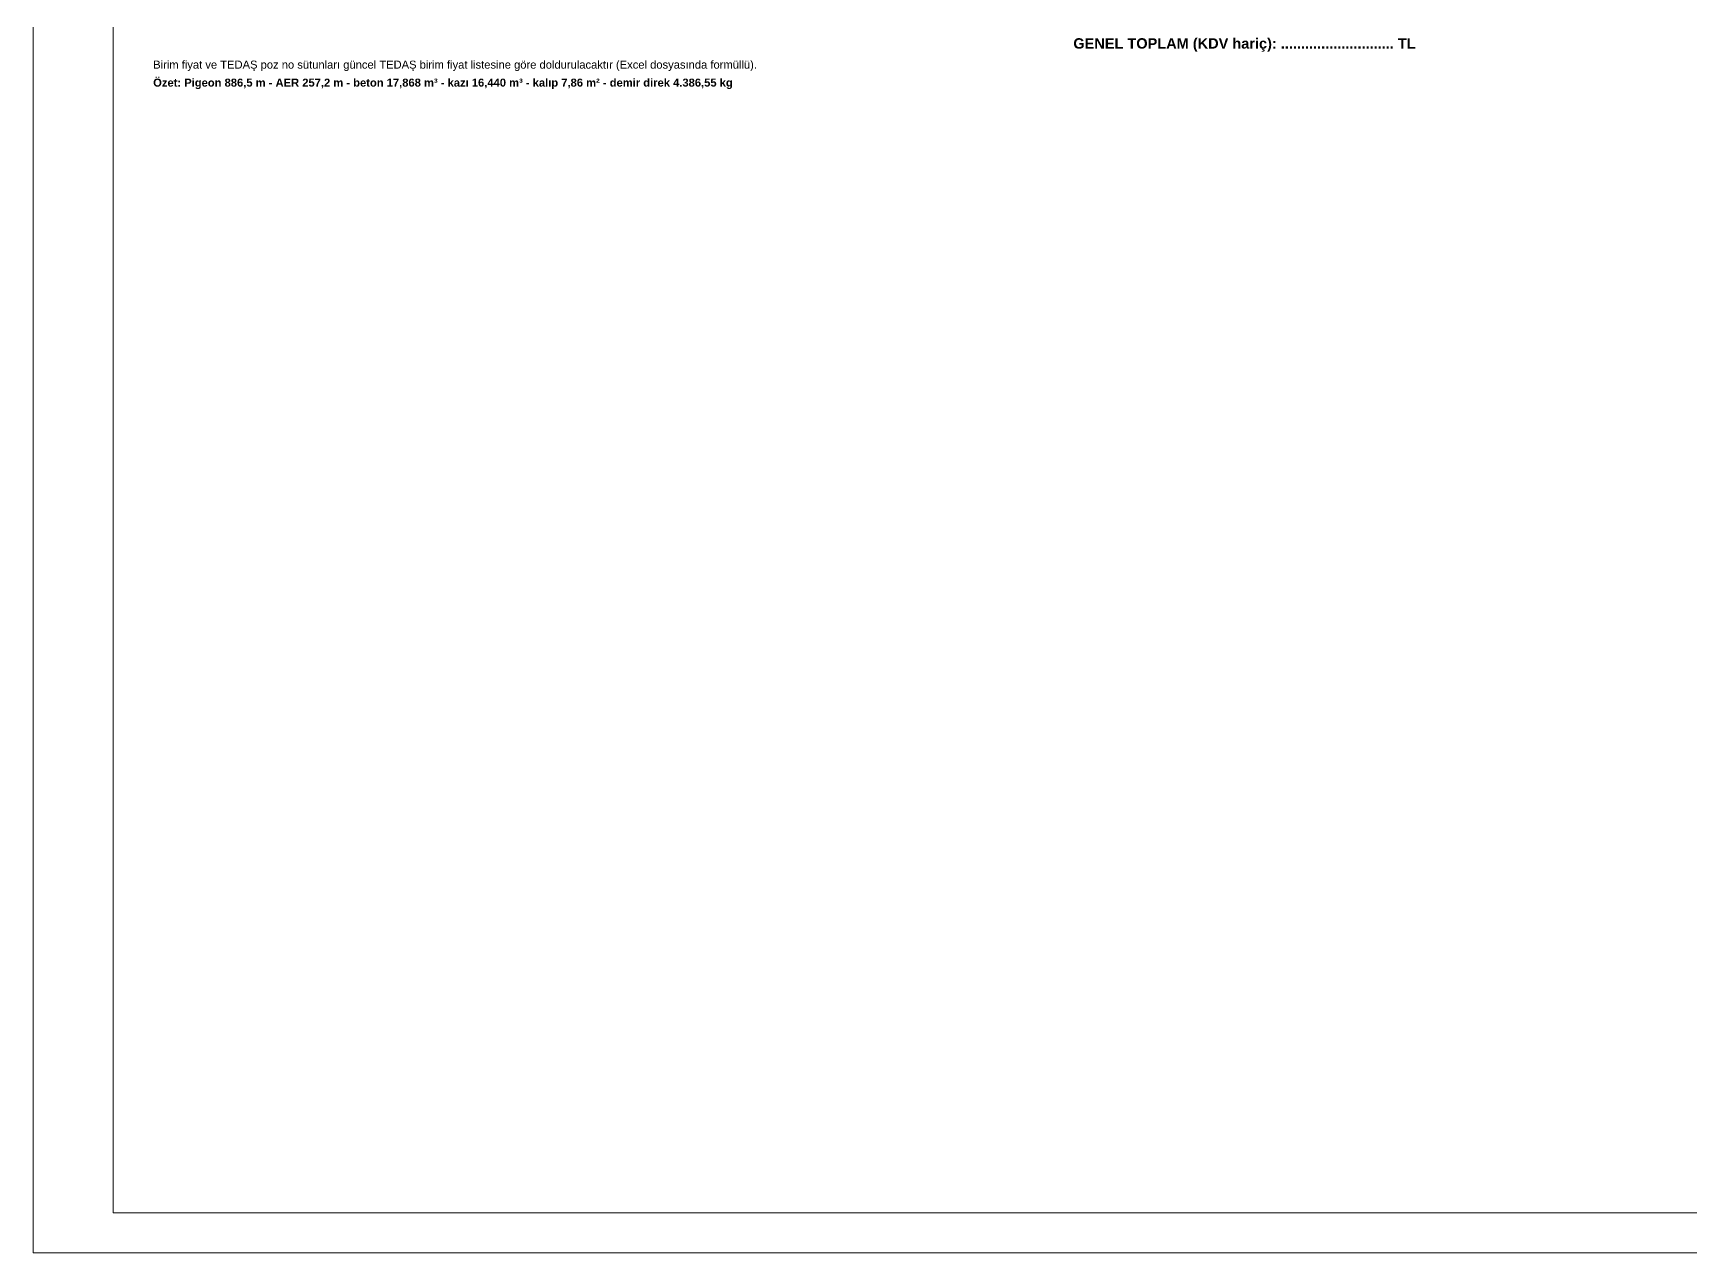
# Model space of a CAD drawing. Header units: millimetres. Extents: x 0 to 2461, y 0 to 841.
# Drawn here: x 1250 to 1664.3, y 0 to 305 of the extents above; entities that cross this region are included whole.
import ezdxf

# ---------------------------------------------------------------- set-up
doc = ezdxf.new("R2010")
doc.units = ezdxf.units.MM
doc.header["$LTSCALE"] = 6
doc.layers.add('00-CERCEVE', color=7, linetype='Continuous', lineweight=0, plot=False)
doc.layers.add('42-TABLO', color=7, linetype='Continuous', lineweight=0, plot=False)
doc.styles.add('TRK', font='arial.ttf', dxfattribs={"width": 0.9})
doc.styles.add('TRKB', font='arialbd.ttf', dxfattribs={"width": 0.9})

msp = doc.modelspace()

# ---------------------------------------------------------------- linework, layer by layer
at = {"layer": '00-CERCEVE', "lineweight": 18}
msp.add_lwpolyline([(1250, 0), (2439, 0), (2439, 841), (1250, 841)], close=True, dxfattribs=at)
at = {"layer": '00-CERCEVE'}
msp.add_lwpolyline([(1270, 10), (2429, 10), (2429, 831), (1270, 831)], close=True, dxfattribs=at)

# ---------------------------------------------------------------- texts
at = {"layer": '42-TABLO'}
for s, height, style, p in [('GENEL TOPLAM (KDV hariç): ............................ TL', 2.6, 'TRKB', (1510, 301.1)), ('Birim fiyat ve TEDAŞ poz no sütunları güncel TEDAŞ birim fiyat listesine göre doldurulacaktır (Excel dosyasında formüllü).', 2, 'TRK', (1280, 296.1)), ('Özet: Pigeon 886,5 m - AER 257,2 m - beton 17,868 m³ - kazı 16,440 m³ - kalıp 7,86 m² - demir direk 4.386,55 kg', 2, 'TRKB', (1280, 291.6))]:
    msp.add_text(s, height=height, dxfattribs=dict(at, style=style)).set_placement(p)

doc.saveas('drawing.dxf')
